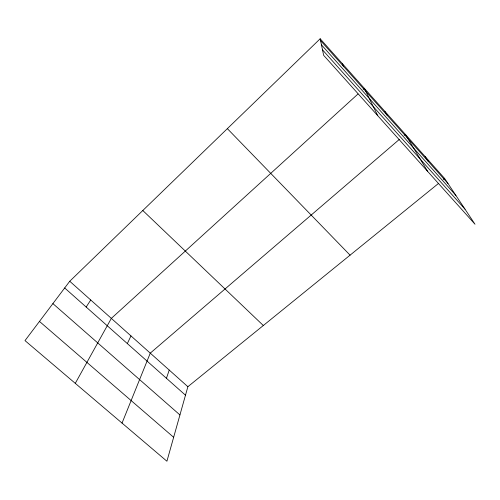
<?xml version="1.0" encoding="UTF-8"?>
<svg xmlns="http://www.w3.org/2000/svg" width="500" height="500" viewBox="0 0 500 500"><rect width="100%" height="100%" fill="white"/><g stroke="black" fill="none" stroke-linecap="round" stroke-linejoin="round"><path stroke-width="0.75" d="M438.681 183.294L187.875 386.706L166.919 461.231L25 340.613L69.744 281.256L320.175 38.769L444.637 178.463L475 224.237L323.644 55.312L320.175 38.769M166.444 378.294L169.231 370.062M122.037 423.088L150.269 353.137L399.462 139.3M127.331 343.575L130.969 335.913M75.281 383.344L111.331 318.381L358.013 93.969M86.169 307.031L90.731 299.988M363.137 89.306L364.275 88.269L377.775 115.731M404.125 135.294L405.288 134.294L427.619 171.356M443.45 179.425L444.637 178.463M39.469 321.419L173.65 437.287M52.894 303.612L179.931 414.944M64.688 287.969L185.487 395.2M69.744 281.256L187.875 386.706M142.806 210.512L263.319 325.513M227.35 128.65L350.075 255.156M321.45 44.856L455.906 195.45M322.494 49.825L465.025 209.2M320.55 40.575L448 183.525M425.163 156.606L428.088 161.188M384.994 111.525L386.981 115.081M342.469 63.794L343.413 66.213"/></g></svg>
